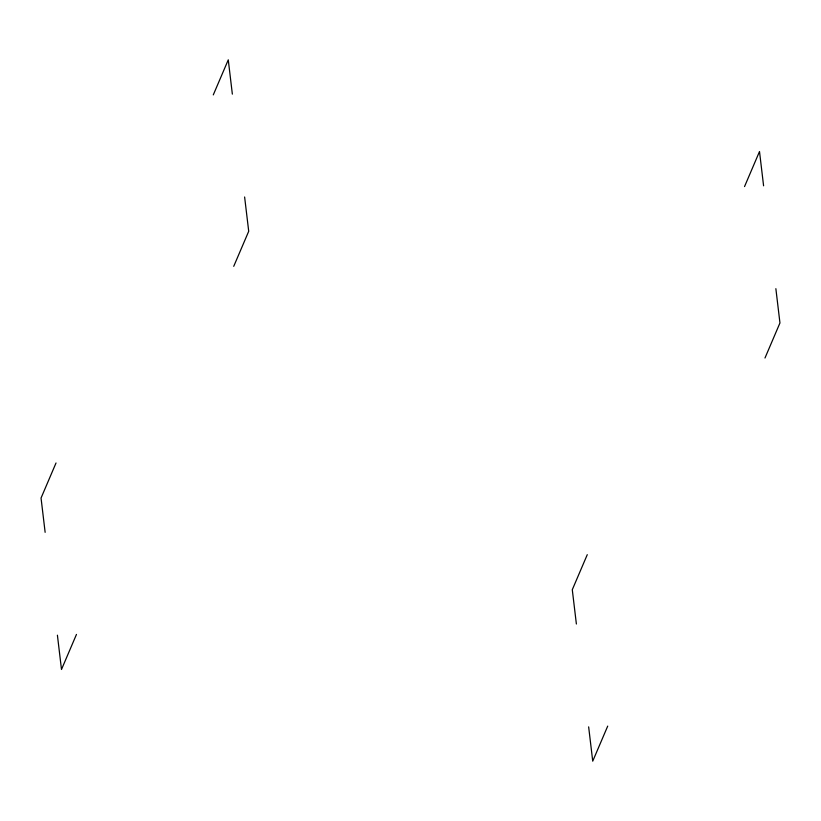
<?xml version="1.0" encoding="UTF-8"?>
<svg xmlns="http://www.w3.org/2000/svg" width="821" height="821" viewBox="0 0 821 821"><rect width="100%" height="100%" fill="white"/><g stroke="black" fill="none" stroke-linecap="round" stroke-linejoin="round"><path stroke-width="1.23" d="M56.023 462.982L41.05 498.039L45.134 532.326M213.286 94.897L228.269 59.841L232.353 94.128M76.466 634.417L61.493 669.474L57.408 635.187M233.728 266.332L248.712 231.286L244.617 196.989M587.272 554.668L572.288 589.714L576.383 624.011M744.534 186.583L759.507 151.526L763.592 185.813M607.714 726.103L592.731 761.159L588.647 726.872M764.977 358.018L779.95 322.961L775.866 288.674"/></g></svg>
